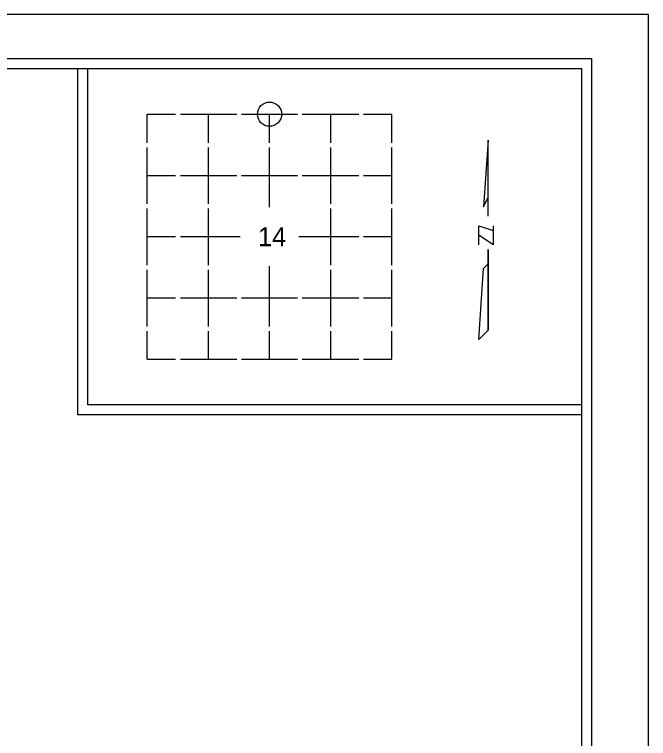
# Model space of a CAD drawing. Extents: x 777607.2 to 777685.3, y 2094784.8 to 2094820.4.
# Drawn here: x 777661.149 to 777664.527, y 2094803.986 to 2094807.841 of the extents above; entities that cross this region are included whole.
import ezdxf

# ---------------------------------------------------------------- set-up
doc = ezdxf.new("R2010")
doc.units = 0
doc.layers.add('Level 2', color=7, linetype='Continuous')
doc.layers.add('Sheets_General Details', color=7, linetype='Continuous')

msp = doc.modelspace()

# ---------------------------------------------------------------- linework, layer by layer
at = {"layer": 'Level 2'}
msp.add_lwpolyline([(777656.0269, 2094796.841), (777664.5269, 2094796.841), (777664.5269, 2094807.841), (777656.0269, 2094807.841)], close=True, dxfattribs=at)
at = {"layer": 'Sheets_General Details'}
for p, q in [((777656.3287, 2094807.6059), (777664.225, 2094807.6059)), ((777664.225, 2094797.0762), (777664.225, 2094807.6059)), ((777656.3818, 2094807.5528), (777664.172, 2094807.5528)), ((777661.4868, 2094805.7105), (777661.4868, 2094807.5528)), ((777661.5399, 2094805.7635), (777661.5399, 2094807.5528)), ((777664.172, 2094797.1293), (777664.172, 2094807.5528)), ((777661.8558, 2094807.3102), (777662.0074, 2094807.3102)), ((777661.8558, 2094807.1586), (777661.8558, 2094807.3102)), ((777662.0327, 2094807.3102), (777662.3334, 2094807.3102)), ((777662.1818, 2094807.1586), (777662.1818, 2094807.3102)), ((777662.3587, 2094807.3102), (777662.6569, 2094807.3102)), ((777662.5078, 2094807.1586), (777662.5078, 2094807.3102)), ((777662.6822, 2094807.3102), (777662.9829, 2094807.3102)), ((777662.8338, 2094807.1586), (777662.8338, 2094807.3102)), ((777663.0082, 2094807.3102), (777663.1598, 2094807.3102)), ((777663.1598, 2094807.1586), (777663.1598, 2094807.3102)), ((777663.6731, 2094806.7671), (777663.6731, 2094807.1714)), ((777661.8558, 2094806.8325), (777661.8558, 2094807.1333)), ((777662.1818, 2094806.8325), (777662.1818, 2094807.1333)), ((777662.5078, 2094806.8149), (777662.5078, 2094807.1333)), ((777662.8338, 2094806.8325), (777662.8338, 2094807.1333)), ((777663.1598, 2094806.8325), (777663.1598, 2094807.1333)), ((777661.8558, 2094806.9842), (777662.0074, 2094806.9842)), ((777662.0327, 2094806.9842), (777662.3334, 2094806.9842)), ((777662.3587, 2094806.9842), (777662.6569, 2094806.9842)), ((777662.6822, 2094806.9842), (777662.9829, 2094806.9842)), ((777663.0082, 2094806.9842), (777663.1598, 2094806.9842)), ((777661.8558, 2094806.5065), (777661.8558, 2094806.8073)), ((777662.1818, 2094806.5065), (777662.1818, 2094806.8073)), ((777662.8338, 2094806.5065), (777662.8338, 2094806.8073)), ((777663.1598, 2094806.5065), (777663.1598, 2094806.8073)), ((777661.8558, 2094806.6582), (777662.0074, 2094806.6582)), ((777662.0327, 2094806.6582), (777662.3511, 2094806.6582)), ((777662.6645, 2094806.6582), (777662.9829, 2094806.6582)), ((777663.0082, 2094806.6582), (777663.1598, 2094806.6582)), ((777663.6731, 2094806.1606), (777663.6731, 2094806.5902)), ((777662.5078, 2094806.1805), (777662.5078, 2094806.5015)), ((777661.8558, 2094806.1805), (777661.8558, 2094806.4813)), ((777662.1818, 2094806.1805), (777662.1818, 2094806.4813)), ((777662.8338, 2094806.1805), (777662.8338, 2094806.4813)), ((777663.1598, 2094806.1805), (777663.1598, 2094806.4813)), ((777661.8558, 2094806.3322), (777662.0074, 2094806.3322)), ((777662.0327, 2094806.3322), (777662.3334, 2094806.3322)), ((777662.3587, 2094806.3322), (777662.6569, 2094806.3322)), ((777662.6822, 2094806.3322), (777662.9829, 2094806.3322)), ((777663.0082, 2094806.3322), (777663.1598, 2094806.3322)), ((777661.8558, 2094806.0061), (777661.8558, 2094806.1553)), ((777662.1818, 2094806.0061), (777662.1818, 2094806.1553)), ((777662.5078, 2094806.0061), (777662.5078, 2094806.1553)), ((777662.8338, 2094806.0061), (777662.8338, 2094806.1553)), ((777663.1598, 2094806.0061), (777663.1598, 2094806.1553)), ((777661.8558, 2094806.0061), (777662.0074, 2094806.0061)), ((777662.0327, 2094806.0061), (777662.3334, 2094806.0061)), ((777662.3587, 2094806.0061), (777662.6569, 2094806.0061)), ((777662.6822, 2094806.0061), (777662.9829, 2094806.0061)), ((777663.0082, 2094806.0061), (777663.1598, 2094806.0061)), ((777664.172, 2094805.7635), (777661.5399, 2094805.7635)), ((777664.172, 2094805.7105), (777661.4868, 2094805.7105))]:
    msp.add_line(p, q, dxfattribs=at)
for points in [[(777663.6731, 2094806.7671), (777663.6731, 2094807.1714), (777663.6478, 2094806.8176), (777663.6731, 2094806.8681)], [(777663.6983, 2094806.7165), (777663.6983, 2094806.6154), (777663.6225, 2094806.666)], [(777663.6225, 2094806.6154), (777663.6225, 2094806.7165), (777663.6983, 2094806.6912)], [(777663.6731, 2094806.5902), (777663.6731, 2094806.1606), (777663.6225, 2094806.11), (777663.6478, 2094806.4891), (777663.6731, 2094806.5143)]]:
    msp.add_lwpolyline(points, dxfattribs=at)
msp.add_circle((777662.5078, 2094807.3102), 0.0646, dxfattribs=at)

# ---------------------------------------------------------------- texts
msp.add_text('14', height=0.10107, rotation=360, dxfattribs=at).set_placement((777662.4462, 2094806.6076))

doc.saveas('drawing.dxf')
